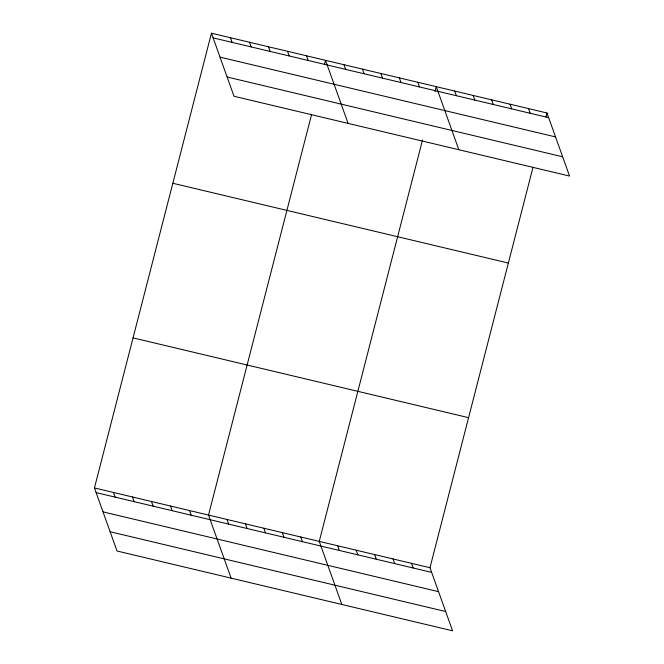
<?xml version="1.0" encoding="UTF-8"?>
<svg xmlns="http://www.w3.org/2000/svg" width="664" height="664" viewBox="0 0 664 664"><rect width="100%" height="100%" fill="white"/><g stroke="black" fill="none" stroke-linecap="round" stroke-linejoin="round"><path stroke-width="1" d="M533.001 167.286L429.973 567.728L452.558 630.8L117.03 551.012L94.446 487.94L211.442 33.2L546.97 112.988L569.554 176.06L234.027 96.272L211.442 33.2M311.549 114.623L208.521 515.065L231.105 578.145M324.505 64.275L325.518 60.324L348.102 123.404M422.528 139.971L319.251 541.392L341.836 604.472M434.978 91.59L436.248 86.652L458.832 149.732M545.957 116.93L546.97 112.988M213.111 37.865L548.638 117.652M220.016 57.137L555.544 136.925M227.121 76.999L562.657 156.787M172.831 183.264L508.358 263.052M133.057 337.876L468.585 417.664M94.446 487.94L429.973 567.728M96.114 492.605L431.641 572.393M103.02 511.878L438.547 591.665M110.124 531.739L445.66 611.527M528.519 108.597L530.187 113.262M510.06 104.206L511.736 108.871M491.609 99.824L493.277 104.489M473.158 95.433L474.826 100.098M454.699 91.043L456.367 95.707M417.789 82.27L419.465 86.934M399.338 77.879L401.006 82.543M380.887 73.488L382.555 78.161M362.428 69.106L364.104 73.77M343.977 64.715L345.645 69.38M306.511 55.809L308.179 60.474M287.495 51.286L289.164 55.95M268.48 46.762L270.148 51.427M249.465 42.239L251.141 46.912M230.458 37.724L232.126 42.388M411.522 563.338L413.191 568.002M393.063 558.947L394.74 563.611M374.612 554.564L376.281 559.229M356.161 550.174L357.83 554.838M337.702 545.783L339.37 550.448M300.792 537.01L302.469 541.675M282.341 532.619L284.009 537.284M263.89 528.229L265.558 532.901M245.431 523.846L247.108 528.511M226.98 519.456L228.648 524.12M189.514 510.55L191.182 515.214M170.499 506.026L172.167 510.691M151.483 501.503L153.152 506.167M132.468 496.979L134.145 501.652M113.461 492.464L115.129 497.129"/></g></svg>
